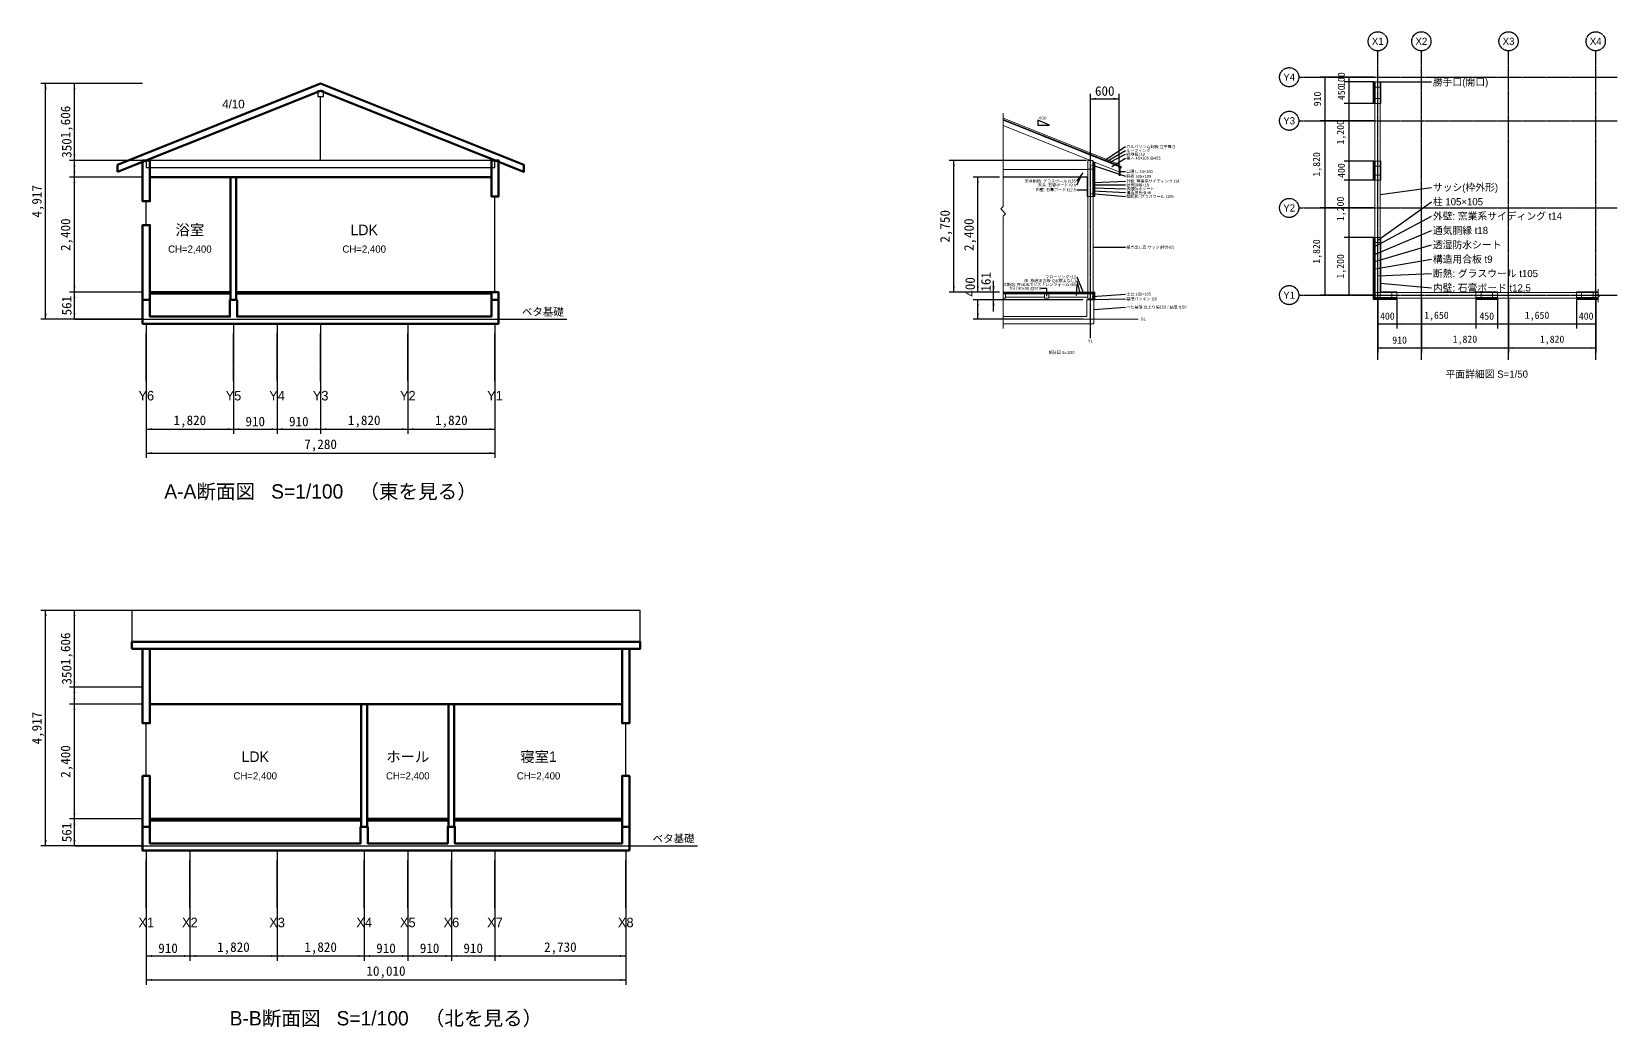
# Model space of a CAD drawing. Header units: millimetres. Extents: x -2900 to 61000, y -25289 to 10180.
# Drawn here: x 27899 to 61000, y -25289 to -4500 of the extents above; entities that cross this region are included whole.
import ezdxf
from ezdxf.enums import TextEntityAlignment as Align

# ---------------------------------------------------------------- set-up
doc = ezdxf.new("R2010")
doc.units = ezdxf.units.MM
doc.linetypes.add('CENTER', pattern=[50.8, 31.75, -6.35, 6.35, -6.35])
for name, color, linetype in [('DIM', 2, 'CONTINUOUS'), ('GRID', 1, 'CENTER'), ('SECT', 7, 'CONTINUOUS'), ('SECT_VIEW', 8, 'CONTINUOUS'), ('TEXT', 7, 'CONTINUOUS')]:
    doc.layers.add(name, color=color, linetype=linetype)
for name, color, linetype, lineweight in [('KANA_CUT', 255, 'CONTINUOUS', 0), ('KANA_INS', 6, 'CONTINUOUS', 0), ('KANA_VIEW', 8, 'CONTINUOUS', 0), ('PD_CUT', 255, 'CONTINUOUS', 0), ('PD_INS', 6, 'CONTINUOUS', 0), ('PD_VIEW', 8, 'CONTINUOUS', 0)]:
    doc.layers.add(name, color=color, linetype=linetype, lineweight=lineweight)
doc.styles.add('kst32b', font='kst32b')
doc.dimstyles.get("Standard").update_dxf_attribs({"dimtxt": 200, "dimasz": 120, "dimexe": 100, "dimexo": 80, "dimgap": 60, "dimtad": 0, "dimtoh": 1, "dimzin": 12, "dimdsep": 46, "dimcen": 0.09, "dimazin": 3, "dimtfac": 1, "dimtdec": 4, "dimtofl": 0, "dimtmove": 0, "dimatfit": 3, "dimfxl": 1, "dimtolj": 1, "dimtzin": 0, "dimarcsym": 0})

# ---------------------------------------------------------------- blocks, each defined once
blk = doc.blocks.new('*D59')
at = {"layer": 'DIM', "color": 0, "linetype": 'ByBlock', "lineweight": -2}
for p, q in [((30290, -10580), (30290, -12900)), ((32110, -10580), (32110, -12900)), ((30290, -12800), (32110, -12800))]:
    blk.add_line(p, q, dxfattribs=at)
for points in [[(30290, -12800), (30410, -12780), (30410, -12820)], [(32110, -12800), (31990, -12820), (31990, -12780)]]:
    blk.add_solid(points, dxfattribs=at)
at = {"layer": 'DIM', "color": 0, "linetype": 'CONTINUOUS', "lineweight": -2, "insert": (31200, -12640), "char_height": 200, "width": 588.89, "attachment_point": 5}
blk.add_mtext('1,820', dxfattribs=at)
blk = doc.blocks.new('*D60')
at = {"layer": 'DIM', "color": 0, "linetype": 'ByBlock', "lineweight": -2}
for p, q in [((32110, -10580), (32110, -12900)), ((33020, -10580), (33020, -12900)), ((32110, -12800), (33020, -12800))]:
    blk.add_line(p, q, dxfattribs=at)
for points in [[(32110, -12800), (32230, -12780), (32230, -12820)], [(33020, -12800), (32900, -12820), (32900, -12780)]]:
    blk.add_solid(points, dxfattribs=at)
at = {"layer": 'DIM', "color": 0, "linetype": 'CONTINUOUS', "lineweight": -2, "insert": (32565, -12640), "char_height": 200, "width": 355.56, "attachment_point": 5}
blk.add_mtext('910', dxfattribs=at)
blk = doc.blocks.new('*D61')
at = {"layer": 'DIM', "color": 0, "linetype": 'ByBlock', "lineweight": -2}
for p, q in [((33020, -10580), (33020, -12900)), ((33930, -10580), (33930, -12900)), ((33020, -12800), (33930, -12800))]:
    blk.add_line(p, q, dxfattribs=at)
for points in [[(33020, -12800), (33140, -12780), (33140, -12820)], [(33930, -12800), (33810, -12820), (33810, -12780)]]:
    blk.add_solid(points, dxfattribs=at)
at = {"layer": 'DIM', "color": 0, "linetype": 'CONTINUOUS', "lineweight": -2, "insert": (33475, -12640), "char_height": 200, "width": 355.56, "attachment_point": 5}
blk.add_mtext('910', dxfattribs=at)
blk = doc.blocks.new('*D62')
at = {"layer": 'DIM', "color": 0, "linetype": 'ByBlock', "lineweight": -2}
for p, q in [((33930, -10580), (33930, -12900)), ((35750, -10580), (35750, -12900)), ((33930, -12800), (35750, -12800))]:
    blk.add_line(p, q, dxfattribs=at)
for points in [[(33930, -12800), (34050, -12780), (34050, -12820)], [(35750, -12800), (35630, -12820), (35630, -12780)]]:
    blk.add_solid(points, dxfattribs=at)
at = {"layer": 'DIM', "color": 0, "linetype": 'CONTINUOUS', "lineweight": -2, "insert": (34840, -12640), "char_height": 200, "width": 588.89, "attachment_point": 5}
blk.add_mtext('1,820', dxfattribs=at)
blk = doc.blocks.new('*D63')
at = {"layer": 'DIM', "color": 0, "linetype": 'ByBlock', "lineweight": -2}
for p, q in [((35750, -10580), (35750, -12900)), ((37570, -10580), (37570, -12900)), ((35750, -12800), (37570, -12800))]:
    blk.add_line(p, q, dxfattribs=at)
for points in [[(35750, -12800), (35870, -12780), (35870, -12820)], [(37570, -12800), (37450, -12820), (37450, -12780)]]:
    blk.add_solid(points, dxfattribs=at)
at = {"layer": 'DIM', "color": 0, "linetype": 'CONTINUOUS', "lineweight": -2, "insert": (36660, -12640), "char_height": 200, "width": 588.89, "attachment_point": 5}
blk.add_mtext('1,820', dxfattribs=at)
blk = doc.blocks.new('*D64')
at = {"layer": 'DIM', "color": 0, "linetype": 'ByBlock', "lineweight": -2}
for p, q in [((30290, -10580), (30290, -13400)), ((37570, -10580), (37570, -13400)), ((30290, -13300), (37570, -13300))]:
    blk.add_line(p, q, dxfattribs=at)
for points in [[(30290, -13300), (30410, -13280), (30410, -13320)], [(37570, -13300), (37450, -13320), (37450, -13280)]]:
    blk.add_solid(points, dxfattribs=at)
at = {"layer": 'DIM', "color": 0, "linetype": 'CONTINUOUS', "lineweight": -2, "insert": (33930, -13140), "char_height": 200, "width": 633.33, "attachment_point": 5}
blk.add_mtext('7,280', dxfattribs=at)
blk = doc.blocks.new('*D65')
at = {"layer": 'DIM', "color": 0, "linetype": 'ByBlock', "lineweight": -2}
for p, q in [((30210, -9939), (28690, -9939)), ((28790, -10500), (28790, -9939)), ((30210, -10500), (28690, -10500))]:
    blk.add_line(p, q, dxfattribs=at)
for points in [[(28790, -9939), (28810, -10059), (28770, -10059)], [(28790, -10500), (28770, -10380), (28810, -10380)]]:
    blk.add_solid(points, dxfattribs=at)
at = {"layer": 'DIM', "color": 0, "linetype": 'CONTINUOUS', "lineweight": -2, "insert": (28630, -10220), "char_height": 200, "width": 355.56, "attachment_point": 5, "rotation": 90}
blk.add_mtext('561', dxfattribs=at)
blk = doc.blocks.new('*D66')
at = {"layer": 'DIM', "color": 0, "linetype": 'ByBlock', "lineweight": -2}
for p, q in [((30210, -7539), (28690, -7539)), ((28790, -9939), (28790, -7539)), ((30210, -9939), (28690, -9939))]:
    blk.add_line(p, q, dxfattribs=at)
for points in [[(28790, -7539), (28810, -7659), (28770, -7659)], [(28790, -9939), (28770, -9819), (28810, -9819)]]:
    blk.add_solid(points, dxfattribs=at)
at = {"layer": 'DIM', "color": 0, "linetype": 'CONTINUOUS', "lineweight": -2, "insert": (28630, -8739), "char_height": 200, "width": 655.56, "attachment_point": 5, "rotation": 90}
blk.add_mtext('2,400', dxfattribs=at)
blk = doc.blocks.new('*D67')
at = {"layer": 'DIM', "color": 0, "linetype": 'ByBlock', "lineweight": -2}
for p, q in [((30210, -7189), (28690, -7189)), ((28790, -7539), (28790, -7189)), ((30210, -7539), (28690, -7539))]:
    blk.add_line(p, q, dxfattribs=at)
for points in [[(28790, -7189), (28810, -7309), (28770, -7309)], [(28790, -7539), (28770, -7419), (28810, -7419)]]:
    blk.add_solid(points, dxfattribs=at)
at = {"layer": 'DIM', "color": 0, "linetype": 'CONTINUOUS', "lineweight": -2, "insert": (28630, -6929), "char_height": 200, "width": 400, "attachment_point": 5, "rotation": 90}
blk.add_mtext('350', dxfattribs=at)
blk = doc.blocks.new('*D68')
at = {"layer": 'DIM', "color": 0, "linetype": 'ByBlock', "lineweight": -2}
for p, q in [((30210, -5583), (28690, -5583)), ((28790, -7189), (28790, -5583)), ((30210, -7189), (28690, -7189))]:
    blk.add_line(p, q, dxfattribs=at)
for points in [[(28790, -5583), (28810, -5703), (28770, -5703)], [(28790, -7189), (28770, -7069), (28810, -7069)]]:
    blk.add_solid(points, dxfattribs=at)
at = {"layer": 'DIM', "color": 0, "linetype": 'CONTINUOUS', "lineweight": -2, "insert": (28630, -6386), "char_height": 200, "width": 588.89, "attachment_point": 5, "rotation": 90}
blk.add_mtext('1,606', dxfattribs=at)
blk = doc.blocks.new('*D69')
at = {"layer": 'DIM', "color": 0, "linetype": 'ByBlock', "lineweight": -2}
for p, q in [((30210, -5583), (28090, -5583)), ((28190, -10500), (28190, -5583)), ((30210, -10500), (28090, -10500))]:
    blk.add_line(p, q, dxfattribs=at)
for points in [[(28190, -5583), (28210, -5703), (28170, -5703)], [(28190, -10500), (28170, -10380), (28210, -10380)]]:
    blk.add_solid(points, dxfattribs=at)
at = {"layer": 'DIM', "color": 0, "linetype": 'CONTINUOUS', "lineweight": -2, "insert": (28030, -8042), "char_height": 200, "width": 611.11, "attachment_point": 5, "rotation": 90}
blk.add_mtext('4,917', dxfattribs=at)
blk = doc.blocks.new('*D70')
at = {"layer": 'DIM', "color": 0, "linetype": 'ByBlock', "lineweight": -2}
for p, q in [((30290, -21580), (30290, -23900)), ((31200, -21580), (31200, -23900)), ((30290, -23800), (31200, -23800))]:
    blk.add_line(p, q, dxfattribs=at)
for points in [[(30290, -23800), (30410, -23780), (30410, -23820)], [(31200, -23800), (31080, -23820), (31080, -23780)]]:
    blk.add_solid(points, dxfattribs=at)
at = {"layer": 'DIM', "color": 0, "linetype": 'CONTINUOUS', "lineweight": -2, "insert": (30745, -23640), "char_height": 200, "width": 355.56, "attachment_point": 5}
blk.add_mtext('910', dxfattribs=at)
blk = doc.blocks.new('*D71')
at = {"layer": 'DIM', "color": 0, "linetype": 'ByBlock', "lineweight": -2}
for p, q in [((31200, -21580), (31200, -23900)), ((33020, -21580), (33020, -23900)), ((31200, -23800), (33020, -23800))]:
    blk.add_line(p, q, dxfattribs=at)
for points in [[(31200, -23800), (31320, -23780), (31320, -23820)], [(33020, -23800), (32900, -23820), (32900, -23780)]]:
    blk.add_solid(points, dxfattribs=at)
at = {"layer": 'DIM', "color": 0, "linetype": 'CONTINUOUS', "lineweight": -2, "insert": (32110, -23640), "char_height": 200, "width": 588.89, "attachment_point": 5}
blk.add_mtext('1,820', dxfattribs=at)
blk = doc.blocks.new('*D72')
at = {"layer": 'DIM', "color": 0, "linetype": 'ByBlock', "lineweight": -2}
for p, q in [((33020, -21580), (33020, -23900)), ((34840, -21580), (34840, -23900)), ((33020, -23800), (34840, -23800))]:
    blk.add_line(p, q, dxfattribs=at)
for points in [[(33020, -23800), (33140, -23780), (33140, -23820)], [(34840, -23800), (34720, -23820), (34720, -23780)]]:
    blk.add_solid(points, dxfattribs=at)
at = {"layer": 'DIM', "color": 0, "linetype": 'CONTINUOUS', "lineweight": -2, "insert": (33930, -23640), "char_height": 200, "width": 588.89, "attachment_point": 5}
blk.add_mtext('1,820', dxfattribs=at)
blk = doc.blocks.new('*D73')
at = {"layer": 'DIM', "color": 0, "linetype": 'ByBlock', "lineweight": -2}
for p, q in [((34840, -21580), (34840, -23900)), ((35750, -21580), (35750, -23900)), ((34840, -23800), (35750, -23800))]:
    blk.add_line(p, q, dxfattribs=at)
for points in [[(34840, -23800), (34960, -23780), (34960, -23820)], [(35750, -23800), (35630, -23820), (35630, -23780)]]:
    blk.add_solid(points, dxfattribs=at)
at = {"layer": 'DIM', "color": 0, "linetype": 'CONTINUOUS', "lineweight": -2, "insert": (35295, -23640), "char_height": 200, "width": 355.56, "attachment_point": 5}
blk.add_mtext('910', dxfattribs=at)
blk = doc.blocks.new('*D74')
at = {"layer": 'DIM', "color": 0, "linetype": 'ByBlock', "lineweight": -2}
for p, q in [((35750, -21580), (35750, -23900)), ((36660, -21580), (36660, -23900)), ((35750, -23800), (36660, -23800))]:
    blk.add_line(p, q, dxfattribs=at)
for points in [[(35750, -23800), (35870, -23780), (35870, -23820)], [(36660, -23800), (36540, -23820), (36540, -23780)]]:
    blk.add_solid(points, dxfattribs=at)
at = {"layer": 'DIM', "color": 0, "linetype": 'CONTINUOUS', "lineweight": -2, "insert": (36205, -23640), "char_height": 200, "width": 355.56, "attachment_point": 5}
blk.add_mtext('910', dxfattribs=at)
blk = doc.blocks.new('*D75')
at = {"layer": 'DIM', "color": 0, "linetype": 'ByBlock', "lineweight": -2}
for p, q in [((36660, -21580), (36660, -23900)), ((37570, -21580), (37570, -23900)), ((36660, -23800), (37570, -23800))]:
    blk.add_line(p, q, dxfattribs=at)
for points in [[(36660, -23800), (36780, -23780), (36780, -23820)], [(37570, -23800), (37450, -23820), (37450, -23780)]]:
    blk.add_solid(points, dxfattribs=at)
at = {"layer": 'DIM', "color": 0, "linetype": 'CONTINUOUS', "lineweight": -2, "insert": (37115, -23640), "char_height": 200, "width": 355.56, "attachment_point": 5}
blk.add_mtext('910', dxfattribs=at)
blk = doc.blocks.new('*D76')
at = {"layer": 'DIM', "color": 0, "linetype": 'ByBlock', "lineweight": -2}
for p, q in [((37570, -21580), (37570, -23900)), ((40300, -21580), (40300, -23900)), ((37570, -23800), (40300, -23800))]:
    blk.add_line(p, q, dxfattribs=at)
for points in [[(37570, -23800), (37690, -23780), (37690, -23820)], [(40300, -23800), (40180, -23820), (40180, -23780)]]:
    blk.add_solid(points, dxfattribs=at)
at = {"layer": 'DIM', "color": 0, "linetype": 'CONTINUOUS', "lineweight": -2, "insert": (38935, -23640), "char_height": 200, "width": 633.33, "attachment_point": 5}
blk.add_mtext('2,730', dxfattribs=at)
blk = doc.blocks.new('*D77')
at = {"layer": 'DIM', "color": 0, "linetype": 'ByBlock', "lineweight": -2}
for p, q in [((30290, -21580), (30290, -24400)), ((40300, -21580), (40300, -24400)), ((30290, -24300), (40300, -24300))]:
    blk.add_line(p, q, dxfattribs=at)
for points in [[(30290, -24300), (30410, -24280), (30410, -24320)], [(40300, -24300), (40180, -24320), (40180, -24280)]]:
    blk.add_solid(points, dxfattribs=at)
at = {"layer": 'DIM', "color": 0, "linetype": 'CONTINUOUS', "lineweight": -2, "insert": (35295, -24140), "char_height": 200, "width": 700, "attachment_point": 5}
blk.add_mtext('10,010', dxfattribs=at)
blk = doc.blocks.new('*D78')
at = {"layer": 'DIM', "color": 0, "linetype": 'ByBlock', "lineweight": -2}
for p, q in [((30210, -20939), (28690, -20939)), ((28790, -21500), (28790, -20939)), ((30210, -21500), (28690, -21500))]:
    blk.add_line(p, q, dxfattribs=at)
for points in [[(28790, -20939), (28810, -21059), (28770, -21059)], [(28790, -21500), (28770, -21380), (28810, -21380)]]:
    blk.add_solid(points, dxfattribs=at)
at = {"layer": 'DIM', "color": 0, "linetype": 'CONTINUOUS', "lineweight": -2, "insert": (28630, -21220), "char_height": 200, "width": 355.56, "attachment_point": 5, "rotation": 90}
blk.add_mtext('561', dxfattribs=at)
blk = doc.blocks.new('*D79')
at = {"layer": 'DIM', "color": 0, "linetype": 'ByBlock', "lineweight": -2}
for p, q in [((30210, -18539), (28690, -18539)), ((28790, -20939), (28790, -18539)), ((30210, -20939), (28690, -20939))]:
    blk.add_line(p, q, dxfattribs=at)
for points in [[(28790, -18539), (28810, -18659), (28770, -18659)], [(28790, -20939), (28770, -20819), (28810, -20819)]]:
    blk.add_solid(points, dxfattribs=at)
at = {"layer": 'DIM', "color": 0, "linetype": 'CONTINUOUS', "lineweight": -2, "insert": (28630, -19739), "char_height": 200, "width": 655.56, "attachment_point": 5, "rotation": 90}
blk.add_mtext('2,400', dxfattribs=at)
blk = doc.blocks.new('*D80')
at = {"layer": 'DIM', "color": 0, "linetype": 'ByBlock', "lineweight": -2}
for p, q in [((30210, -18189), (28690, -18189)), ((28790, -18539), (28790, -18189)), ((30210, -18539), (28690, -18539))]:
    blk.add_line(p, q, dxfattribs=at)
for points in [[(28790, -18189), (28810, -18309), (28770, -18309)], [(28790, -18539), (28770, -18419), (28810, -18419)]]:
    blk.add_solid(points, dxfattribs=at)
at = {"layer": 'DIM', "color": 0, "linetype": 'CONTINUOUS', "lineweight": -2, "insert": (28630, -17929), "char_height": 200, "width": 400, "attachment_point": 5, "rotation": 90}
blk.add_mtext('350', dxfattribs=at)
blk = doc.blocks.new('*D81')
at = {"layer": 'DIM', "color": 0, "linetype": 'ByBlock', "lineweight": -2}
for p, q in [((30210, -16583), (28690, -16583)), ((28790, -18189), (28790, -16583)), ((30210, -18189), (28690, -18189))]:
    blk.add_line(p, q, dxfattribs=at)
for points in [[(28790, -16583), (28810, -16703), (28770, -16703)], [(28790, -18189), (28770, -18069), (28810, -18069)]]:
    blk.add_solid(points, dxfattribs=at)
at = {"layer": 'DIM', "color": 0, "linetype": 'CONTINUOUS', "lineweight": -2, "insert": (28630, -17386), "char_height": 200, "width": 588.89, "attachment_point": 5, "rotation": 90}
blk.add_mtext('1,606', dxfattribs=at)
blk = doc.blocks.new('*D82')
at = {"layer": 'DIM', "color": 0, "linetype": 'ByBlock', "lineweight": -2}
for p, q in [((30210, -16583), (28090, -16583)), ((28190, -21500), (28190, -16583)), ((30210, -21500), (28090, -21500))]:
    blk.add_line(p, q, dxfattribs=at)
for points in [[(28190, -16583), (28210, -16703), (28170, -16703)], [(28190, -21500), (28170, -21380), (28210, -21380)]]:
    blk.add_solid(points, dxfattribs=at)
at = {"layer": 'DIM', "color": 0, "linetype": 'CONTINUOUS', "lineweight": -2, "insert": (28030, -19042), "char_height": 200, "width": 611.11, "attachment_point": 5, "rotation": 90}
blk.add_mtext('4,917', dxfattribs=at)
blk = doc.blocks.new('*D83')
at = {"layer": 'DIM', "color": 0, "linetype": 'ByBlock', "lineweight": -2}
for p, q in [((49845, -10100), (47550, -10100)), ((47650, -10500), (47650, -10100)), ((49845, -10500), (47550, -10500))]:
    blk.add_line(p, q, dxfattribs=at)
for points in [[(47650, -10100), (47670, -10220), (47630, -10220)], [(47650, -10500), (47630, -10380), (47670, -10380)]]:
    blk.add_solid(points, dxfattribs=at)
at = {"layer": 'DIM', "color": 0, "linetype": 'CONTINUOUS', "lineweight": -2, "insert": (47490, -9829), "char_height": 200, "width": 422.22, "attachment_point": 5, "rotation": 90}
blk.add_mtext('400', dxfattribs=at)
blk = doc.blocks.new('*D84')
at = {"layer": 'DIM', "color": 0, "linetype": 'ByBlock', "lineweight": -2}
for p, q in [((50000, -7109), (50000, -5800)), ((50000, -5900), (50600, -5900)), ((50600, -7349), (50600, -5800))]:
    blk.add_line(p, q, dxfattribs=at)
for points in [[(50000, -5900), (50120, -5880), (50120, -5920)], [(50600, -5900), (50480, -5920), (50480, -5880)]]:
    blk.add_solid(points, dxfattribs=at)
at = {"layer": 'DIM', "color": 0, "linetype": 'CONTINUOUS', "lineweight": -2, "insert": (50300, -5740), "char_height": 200, "width": 400, "attachment_point": 5}
blk.add_mtext('600', dxfattribs=at)
blk = doc.blocks.new('*D85')
at = {"layer": 'DIM', "color": 0, "linetype": 'ByBlock', "lineweight": -2}
for p, q in [((48100, -7539), (47550, -7539)), ((47650, -9939), (47650, -7539)), ((48100, -9939), (47550, -9939))]:
    blk.add_line(p, q, dxfattribs=at)
for points in [[(47650, -7539), (47670, -7659), (47630, -7659)], [(47650, -9939), (47630, -9819), (47670, -9819)]]:
    blk.add_solid(points, dxfattribs=at)
at = {"layer": 'DIM', "color": 0, "linetype": 'CONTINUOUS', "lineweight": -2, "insert": (47490, -8739), "char_height": 200, "width": 655.56, "attachment_point": 5, "rotation": 90}
blk.add_mtext('2,400', dxfattribs=at)
blk = doc.blocks.new('*D86')
at = {"layer": 'DIM', "color": 0, "linetype": 'ByBlock', "lineweight": -2}
for p, q in [((49920, -7189), (47050, -7189)), ((47150, -9939), (47150, -7189)), ((48100, -9939), (47050, -9939))]:
    blk.add_line(p, q, dxfattribs=at)
for points in [[(47150, -7189), (47170, -7309), (47130, -7309)], [(47150, -9939), (47130, -9819), (47170, -9819)]]:
    blk.add_solid(points, dxfattribs=at)
at = {"layer": 'DIM', "color": 0, "linetype": 'CONTINUOUS', "lineweight": -2, "insert": (46990, -8564), "char_height": 200, "width": 633.33, "attachment_point": 5, "rotation": 90}
blk.add_mtext('2,750', dxfattribs=at)
blk = doc.blocks.new('*D87')
at = {"layer": 'DIM', "color": 0, "linetype": 'ByBlock', "lineweight": -2}
for p, q in [((47980, -10340), (47980, -9699)), ((48100, -9939), (47880, -9939)), ((49845, -10100), (47880, -10100))]:
    blk.add_line(p, q, dxfattribs=at)
for points in [[(47980, -9939), (47960, -9819), (48000, -9819)], [(47980, -10100), (48000, -10220), (47960, -10220)]]:
    blk.add_solid(points, dxfattribs=at)
at = {"layer": 'DIM', "color": 0, "linetype": 'CONTINUOUS', "lineweight": -2, "insert": (47820, -9723), "char_height": 200, "width": 311.11, "attachment_point": 5, "rotation": 90}
blk.add_mtext('161', dxfattribs=at)
blk = doc.blocks.new('*D88')
at = {"layer": 'DIM', "color": 0, "linetype": 'ByBlock', "lineweight": -2}
for p, q in [((56000, -10080), (56000, -10700)), ((56400, -10080), (56400, -10700)), ((56000, -10600), (56400, -10600))]:
    blk.add_line(p, q, dxfattribs=at)
for points in [[(56000, -10600), (56090, -10585), (56090, -10615)], [(56400, -10600), (56310, -10615), (56310, -10585)]]:
    blk.add_solid(points, dxfattribs=at)
at = {"layer": 'DIM', "color": 0, "linetype": 'CONTINUOUS', "lineweight": -2, "insert": (56200, -10440), "char_height": 150, "width": 350, "attachment_point": 5}
blk.add_mtext('400', dxfattribs=at)
blk = doc.blocks.new('*D89')
at = {"layer": 'DIM', "color": 0, "linetype": 'ByBlock', "lineweight": -2}
for p, q in [((56400, -10080), (56400, -10700)), ((58050, -10080), (58050, -10700)), ((56400, -10600), (58050, -10600))]:
    blk.add_line(p, q, dxfattribs=at)
for points in [[(56400, -10600), (56490, -10585), (56490, -10615)], [(58050, -10600), (57960, -10615), (57960, -10585)]]:
    blk.add_solid(points, dxfattribs=at)
at = {"layer": 'DIM', "color": 0, "linetype": 'CONTINUOUS', "lineweight": -2, "insert": (57225, -10440), "char_height": 150, "width": 350, "attachment_point": 5}
blk.add_mtext('1,650', dxfattribs=at)
blk = doc.blocks.new('*D90')
at = {"layer": 'DIM', "color": 0, "linetype": 'ByBlock', "lineweight": -2}
for p, q in [((58050, -10080), (58050, -10700)), ((58500, -10080), (58500, -10700)), ((58050, -10600), (58500, -10600))]:
    blk.add_line(p, q, dxfattribs=at)
for points in [[(58050, -10600), (58140, -10585), (58140, -10615)], [(58500, -10600), (58410, -10615), (58410, -10585)]]:
    blk.add_solid(points, dxfattribs=at)
at = {"layer": 'DIM', "color": 0, "linetype": 'CONTINUOUS', "lineweight": -2, "insert": (58275, -10440), "char_height": 150, "width": 350, "attachment_point": 5}
blk.add_mtext('450', dxfattribs=at)
blk = doc.blocks.new('*D91')
at = {"layer": 'DIM', "color": 0, "linetype": 'ByBlock', "lineweight": -2}
for p, q in [((58500, -10080), (58500, -10700)), ((60150, -10080), (60150, -10700)), ((58500, -10600), (60150, -10600))]:
    blk.add_line(p, q, dxfattribs=at)
for points in [[(58500, -10600), (58590, -10585), (58590, -10615)], [(60150, -10600), (60060, -10615), (60060, -10585)]]:
    blk.add_solid(points, dxfattribs=at)
at = {"layer": 'DIM', "color": 0, "linetype": 'CONTINUOUS', "lineweight": -2, "insert": (59325, -10440), "char_height": 150, "width": 350, "attachment_point": 5}
blk.add_mtext('1,650', dxfattribs=at)
blk = doc.blocks.new('*D92')
at = {"layer": 'DIM', "color": 0, "linetype": 'ByBlock', "lineweight": -2}
for p, q in [((60150, -10080), (60150, -10700)), ((60550, -10080), (60550, -10700)), ((60150, -10600), (60550, -10600))]:
    blk.add_line(p, q, dxfattribs=at)
for points in [[(60150, -10600), (60240, -10585), (60240, -10615)], [(60550, -10600), (60460, -10615), (60460, -10585)]]:
    blk.add_solid(points, dxfattribs=at)
at = {"layer": 'DIM', "color": 0, "linetype": 'CONTINUOUS', "lineweight": -2, "insert": (60350, -10440), "char_height": 150, "width": 350, "attachment_point": 5}
blk.add_mtext('400', dxfattribs=at)
blk = doc.blocks.new('*D93')
at = {"layer": 'DIM', "color": 0, "linetype": 'ByBlock', "lineweight": -2}
for p, q in [((56000, -10080), (56000, -11200)), ((56910, -10080), (56910, -11200)), ((56000, -11100), (56910, -11100))]:
    blk.add_line(p, q, dxfattribs=at)
for points in [[(56000, -11100), (56090, -11085), (56090, -11115)], [(56910, -11100), (56820, -11115), (56820, -11085)]]:
    blk.add_solid(points, dxfattribs=at)
at = {"layer": 'DIM', "color": 0, "linetype": 'CONTINUOUS', "lineweight": -2, "insert": (56455, -10940), "char_height": 150, "width": 350, "attachment_point": 5}
blk.add_mtext('910', dxfattribs=at)
blk = doc.blocks.new('*D94')
at = {"layer": 'DIM', "color": 0, "linetype": 'ByBlock', "lineweight": -2}
for p, q in [((56910, -10080), (56910, -11200)), ((58730, -10080), (58730, -11200)), ((56910, -11100), (58730, -11100))]:
    blk.add_line(p, q, dxfattribs=at)
for points in [[(56910, -11100), (57000, -11085), (57000, -11115)], [(58730, -11100), (58640, -11115), (58640, -11085)]]:
    blk.add_solid(points, dxfattribs=at)
at = {"layer": 'DIM', "color": 0, "linetype": 'CONTINUOUS', "lineweight": -2, "insert": (57820, -10940), "char_height": 150, "width": 350, "attachment_point": 5}
blk.add_mtext('1,820', dxfattribs=at)
blk = doc.blocks.new('*D95')
at = {"layer": 'DIM', "color": 0, "linetype": 'ByBlock', "lineweight": -2}
for p, q in [((58730, -10080), (58730, -11200)), ((60550, -10080), (60550, -11200)), ((58730, -11100), (60550, -11100))]:
    blk.add_line(p, q, dxfattribs=at)
for points in [[(58730, -11100), (58820, -11085), (58820, -11115)], [(60550, -11100), (60460, -11115), (60460, -11085)]]:
    blk.add_solid(points, dxfattribs=at)
at = {"layer": 'DIM', "color": 0, "linetype": 'CONTINUOUS', "lineweight": -2, "insert": (59640, -10940), "char_height": 150, "width": 350, "attachment_point": 5}
blk.add_mtext('1,820', dxfattribs=at)
blk = doc.blocks.new('*D96')
at = {"layer": 'DIM', "color": 0, "linetype": 'ByBlock', "lineweight": -2}
for p, q in [((55920, -8800), (55300, -8800)), ((55400, -10000), (55400, -8800)), ((55920, -10000), (55300, -10000))]:
    blk.add_line(p, q, dxfattribs=at)
for points in [[(55400, -8800), (55415, -8890), (55385, -8890)], [(55400, -10000), (55385, -9910), (55415, -9910)]]:
    blk.add_solid(points, dxfattribs=at)
at = {"layer": 'DIM', "color": 0, "linetype": 'CONTINUOUS', "lineweight": -2, "insert": (55240, -9400), "char_height": 150, "width": 350, "attachment_point": 5, "rotation": 90}
blk.add_mtext('1,200', dxfattribs=at)
blk = doc.blocks.new('*D97')
at = {"layer": 'DIM', "color": 0, "linetype": 'ByBlock', "lineweight": -2}
for p, q in [((55920, -7600), (55300, -7600)), ((55400, -8800), (55400, -7600)), ((55920, -8800), (55300, -8800))]:
    blk.add_line(p, q, dxfattribs=at)
for points in [[(55400, -7600), (55415, -7690), (55385, -7690)], [(55400, -8800), (55385, -8710), (55415, -8710)]]:
    blk.add_solid(points, dxfattribs=at)
at = {"layer": 'DIM', "color": 0, "linetype": 'CONTINUOUS', "lineweight": -2, "insert": (55240, -8200), "char_height": 150, "width": 350, "attachment_point": 5, "rotation": 90}
blk.add_mtext('1,200', dxfattribs=at)
blk = doc.blocks.new('*D98')
at = {"layer": 'DIM', "color": 0, "linetype": 'ByBlock', "lineweight": -2}
for p, q in [((55920, -7200), (55300, -7200)), ((55400, -7600), (55400, -7200)), ((55920, -7600), (55300, -7600))]:
    blk.add_line(p, q, dxfattribs=at)
for points in [[(55400, -7200), (55415, -7290), (55385, -7290)], [(55400, -7600), (55385, -7510), (55415, -7510)]]:
    blk.add_solid(points, dxfattribs=at)
at = {"layer": 'DIM', "color": 0, "linetype": 'CONTINUOUS', "lineweight": -2, "insert": (55240, -7400), "char_height": 150, "width": 350, "attachment_point": 5, "rotation": 90}
blk.add_mtext('400', dxfattribs=at)
blk = doc.blocks.new('*D99')
at = {"layer": 'DIM', "color": 0, "linetype": 'ByBlock', "lineweight": -2}
for p, q in [((55920, -6000), (55300, -6000)), ((55400, -7200), (55400, -6000)), ((55920, -7200), (55300, -7200))]:
    blk.add_line(p, q, dxfattribs=at)
for points in [[(55400, -6000), (55415, -6090), (55385, -6090)], [(55400, -7200), (55385, -7110), (55415, -7110)]]:
    blk.add_solid(points, dxfattribs=at)
at = {"layer": 'DIM', "color": 0, "linetype": 'CONTINUOUS', "lineweight": -2, "insert": (55240, -6600), "char_height": 150, "width": 350, "attachment_point": 5, "rotation": 90}
blk.add_mtext('1,200', dxfattribs=at)
blk = doc.blocks.new('*D100')
at = {"layer": 'DIM', "color": 0, "linetype": 'ByBlock', "lineweight": -2}
for p, q in [((55920, -5550), (55300, -5550)), ((55400, -6000), (55400, -5550)), ((55920, -6000), (55300, -6000))]:
    blk.add_line(p, q, dxfattribs=at)
for points in [[(55400, -5550), (55415, -5640), (55385, -5640)], [(55400, -6000), (55385, -5910), (55415, -5910)]]:
    blk.add_solid(points, dxfattribs=at)
at = {"layer": 'DIM', "color": 0, "linetype": 'CONTINUOUS', "lineweight": -2, "insert": (55240, -5775), "char_height": 150, "width": 350, "attachment_point": 5, "rotation": 90}
blk.add_mtext('450', dxfattribs=at)
blk = doc.blocks.new('*D101')
at = {"layer": 'DIM', "color": 0, "linetype": 'ByBlock', "lineweight": -2}
for p, q in [((55920, -5450), (55300, -5450)), ((55920, -5550), (55300, -5550)), ((55400, -5550), (55400, -5450))]:
    blk.add_line(p, q, dxfattribs=at)
for points in [[(55400, -5450), (55415, -5540), (55385, -5540)], [(55400, -5550), (55385, -5460), (55415, -5460)]]:
    blk.add_solid(points, dxfattribs=at)
at = {"layer": 'DIM', "color": 0, "linetype": 'CONTINUOUS', "lineweight": -2, "insert": (55240, -5500), "char_height": 150, "width": 350, "attachment_point": 5, "rotation": 90}
blk.add_mtext('100', dxfattribs=at)
blk = doc.blocks.new('*D102')
at = {"layer": 'DIM', "color": 0, "linetype": 'ByBlock', "lineweight": -2}
for p, q in [((55920, -8180), (54800, -8180)), ((54900, -10000), (54900, -8180)), ((55920, -10000), (54800, -10000))]:
    blk.add_line(p, q, dxfattribs=at)
for points in [[(54900, -8180), (54915, -8270), (54885, -8270)], [(54900, -10000), (54885, -9910), (54915, -9910)]]:
    blk.add_solid(points, dxfattribs=at)
at = {"layer": 'DIM', "color": 0, "linetype": 'CONTINUOUS', "lineweight": -2, "insert": (54740, -9090), "char_height": 150, "width": 350, "attachment_point": 5, "rotation": 90}
blk.add_mtext('1,820', dxfattribs=at)
blk = doc.blocks.new('*D103')
at = {"layer": 'DIM', "color": 0, "linetype": 'ByBlock', "lineweight": -2}
for p, q in [((55920, -6360), (54800, -6360)), ((54900, -8180), (54900, -6360)), ((55920, -8180), (54800, -8180))]:
    blk.add_line(p, q, dxfattribs=at)
for points in [[(54900, -6360), (54915, -6450), (54885, -6450)], [(54900, -8180), (54885, -8090), (54915, -8090)]]:
    blk.add_solid(points, dxfattribs=at)
at = {"layer": 'DIM', "color": 0, "linetype": 'CONTINUOUS', "lineweight": -2, "insert": (54740, -7270), "char_height": 150, "width": 350, "attachment_point": 5, "rotation": 90}
blk.add_mtext('1,820', dxfattribs=at)
blk = doc.blocks.new('*D104')
at = {"layer": 'DIM', "color": 0, "linetype": 'ByBlock', "lineweight": -2}
for p, q in [((55920, -5450), (54800, -5450)), ((54900, -6360), (54900, -5450)), ((55920, -6360), (54800, -6360))]:
    blk.add_line(p, q, dxfattribs=at)
for points in [[(54900, -5450), (54915, -5540), (54885, -5540)], [(54900, -6360), (54885, -6270), (54915, -6270)]]:
    blk.add_solid(points, dxfattribs=at)
at = {"layer": 'DIM', "color": 0, "linetype": 'CONTINUOUS', "lineweight": -2, "insert": (54740, -5905), "char_height": 150, "width": 350, "attachment_point": 5, "rotation": 90}
blk.add_mtext('910', dxfattribs=at)

msp = doc.modelspace()

# ---------------------------------------------------------------- linework, layer by layer
at = {"layer": 'DIM'}
msp.add_lwpolyline([(48900, -6350), (48900, -6450), (49150, -6450)], close=True, dxfattribs=at)
at = {"layer": 'GRID'}
for p, q in [((56000, -11350), (56000, -4900)), ((56910, -11350), (56910, -4900)), ((58730, -11350), (58730, -4900)), ((60550, -11350), (60550, -4900)), ((54350, -5450), (61000, -5450)), ((50000, -10900), (50000, -6100)), ((54350, -6360), (61000, -6360)), ((54350, -8180), (61000, -8180)), ((54350, -10000), (61000, -10000)), ((30290, -11800), (30290, -10800)), ((32110, -11800), (32110, -10800)), ((33020, -11800), (33020, -10800)), ((33930, -11800), (33930, -10800)), ((35750, -11800), (35750, -10800)), ((37570, -11800), (37570, -10800)), ((30290, -22800), (30290, -21800)), ((31200, -22800), (31200, -21800)), ((33020, -22800), (33020, -21800)), ((34840, -22800), (34840, -21800)), ((35750, -22800), (35750, -21800)), ((36660, -22800), (36660, -21800)), ((37570, -22800), (37570, -21800)), ((40300, -22800), (40300, -21800))]:
    msp.add_line(p, q, dxfattribs=at)
for centre in [(56000, -4700), (56910, -4700), (58730, -4700), (60550, -4700), (54150, -5450), (54150, -6360), (54150, -8180), (54150, -10000)]:
    msp.add_circle(centre, 200, dxfattribs=at)
at = {"layer": 'KANA_CUT'}
for points in [[(48180, -6347.913), (50624, -7325.513), (50624, -7312.589), (48180, -6334.989)], [(48180, -6461), (50000, -7189), (50052.5, -7189), (50052.5, -7210), (50600, -7429), (50600, -7315.913), (48180, -6347.913)], [(49947.5, -7369), (50052.5, -7369), (50052.5, -7189), (49947.5, -7189)], [(50052.5, -7939), (50061.5, -7939), (50061.5, -7213.6), (50052.5, -7210)], [(50061.5, -7939), (50079.5, -7939), (50079.5, -7220.8), (50061.5, -7213.6)], [(50600, -7505.513), (50624, -7505.513), (50624, -7325.513), (50600, -7325.513)], [(49947.5, -9939), (50061.5, -9939), (50061.5, -7939), (49947.5, -7939)], [(48180, -9975), (50052.5, -9975), (50052.5, -9951), (48180, -9951)], [(48180, -10065), (48225, -10065), (48225, -9975), (48180, -9975)], [(50075, -10600), (50075, -10100), (49925, -10100), (49925, -10450), (48180, -10450), (48180, -10600)], [(49045, -10065), (49135, -10065), (49135, -9975), (49045, -9975)], [(49947.5, -10080), (50052.5, -10080), (50052.5, -9975), (49947.5, -9975)], [(49947.5, -10100), (50052.5, -10100), (50052.5, -10080), (49947.5, -10080)], [(50052.5, -10080), (50061.5, -10080), (50061.5, -9939), (50052.5, -9939)], [(50061.5, -10080), (50079.5, -10080), (50079.5, -9939), (50061.5, -9939)]]:
    msp.add_lwpolyline(points, close=True, dxfattribs=at)
at = {"layer": 'KANA_INS'}
for points in [[(48180, -7529.5), (49947.5, -7529.5), (49947.5, -7374.5), (48180, -7374.5)], [(49947.5, -7939), (50052.5, -7939), (50052.5, -7369), (49947.5, -7369)], [(48225, -10040), (49045, -10040), (49045, -9975), (48225, -9975)], [(49135, -10040), (49947.5, -10040), (49947.5, -9975), (49135, -9975)]]:
    msp.add_lwpolyline(points, close=True, dxfattribs=at)
at = {"layer": 'KANA_VIEW'}
for p, q in [((48180, -6306.989), (50620, -7282.989)), ((48180, -6333.912), (50624, -7311.512)), ((50062.5, -7939), (50062.5, -7214)), ((50062.5, -10080), (50062.5, -9939)), ((47900, -10500), (51000, -10500))]:
    msp.add_line(p, q, dxfattribs=at)
for points in [[(48180, -10700), (48180, -8350), (48230, -8300), (48130, -8200), (48180, -8150), (48180, -6200)], [(48180, -6331.989), (50640, -7315.989), (50640, -7350)]]:
    msp.add_lwpolyline(points, dxfattribs=at)
for points in [[(50079.5, -7939), (50093.5, -7939), (50093.5, -7226.4), (50079.5, -7220.8)], [(48180, -7539), (49947.5, -7539), (49947.5, -7529.5), (48180, -7529.5)], [(49935, -7939), (49947.5, -7939), (49947.5, -7539), (49935, -7539)], [(48180, -9951), (50052.5, -9951), (50052.5, -9939), (48180, -9939)], [(50079.5, -10100), (50093.5, -10100), (50093.5, -9939), (50079.5, -9939)]]:
    msp.add_lwpolyline(points, close=True, dxfattribs=at)
at = {"layer": 'PD_CUT'}
for points in [[(55920.5, -6000), (55938.5, -6000), (55938.5, -5550), (55920.5, -5550)], [(55938.5, -6000), (55947.5, -6000), (55947.5, -5550), (55938.5, -5550)], [(55947.5, -5655), (56052.5, -5655), (56052.5, -5550), (55947.5, -5550)], [(55947.5, -6000), (56052.5, -6000), (56052.5, -5895), (55947.5, -5895)], [(55938.5, -7200), (56052.5, -7200), (56052.5, -6000), (55938.5, -6000)], [(55920.5, -7600), (55938.5, -7600), (55938.5, -7200), (55920.5, -7200)], [(55938.5, -7600), (55947.5, -7600), (55947.5, -7200), (55938.5, -7200)], [(55947.5, -7305), (56052.5, -7305), (56052.5, -7200), (55947.5, -7200)], [(55938.5, -8800), (56052.5, -8800), (56052.5, -7600), (55938.5, -7600)], [(55947.5, -7600), (56052.5, -7600), (56052.5, -7495), (55947.5, -7495)], [(55920.5, -10079.5), (56400, -10079.5), (56400, -10061.5), (55938.5, -10061.5), (55938.5, -8800), (55920.5, -8800)], [(55938.5, -10061.5), (56400, -10061.5), (56400, -10052.5), (55947.5, -10052.5), (55947.5, -8800), (55938.5, -8800)], [(55947.5, -8905), (56052.5, -8905), (56052.5, -8800), (55947.5, -8800)], [(55947.5, -10052.5), (56052.5, -10052.5), (56052.5, -9947.5), (55947.5, -9947.5)], [(56295, -10052.5), (56400, -10052.5), (56400, -9947.5), (56295, -9947.5)], [(56400, -10061.5), (58050, -10061.5), (58050, -9947.5), (56400, -9947.5)], [(58050, -10052.5), (58155, -10052.5), (58155, -9947.5), (58050, -9947.5)], [(58050, -10061.5), (58500, -10061.5), (58500, -10052.5), (58050, -10052.5)], [(58050, -10079.5), (58500, -10079.5), (58500, -10061.5), (58050, -10061.5)], [(58395, -10052.5), (58500, -10052.5), (58500, -9947.5), (58395, -9947.5)], [(58500, -10061.5), (60150, -10061.5), (60150, -9947.5), (58500, -9947.5)], [(60150, -10052.5), (60255, -10052.5), (60255, -9947.5), (60150, -9947.5)], [(60150, -10061.5), (60602.5, -10061.5), (60602.5, -10052.5), (60150, -10052.5)], [(60150, -10079.5), (60602.5, -10079.5), (60602.5, -10061.5), (60150, -10061.5)], [(60497.5, -10052.5), (60602.5, -10052.5), (60602.5, -9947.5), (60497.5, -9947.5)]]:
    msp.add_lwpolyline(points, close=True, dxfattribs=at)
at = {"layer": 'PD_INS'}
for points in [[(55947.5, -5895), (56052.5, -5895), (56052.5, -5655), (55947.5, -5655)], [(55947.5, -7495), (56052.5, -7495), (56052.5, -7305), (55947.5, -7305)], [(55947.5, -9947.5), (56052.5, -9947.5), (56052.5, -8905), (55947.5, -8905)], [(56052.5, -10052.5), (56295, -10052.5), (56295, -9947.5), (56052.5, -9947.5)], [(58155, -10052.5), (58395, -10052.5), (58395, -9947.5), (58155, -9947.5)], [(60255, -10052.5), (60497.5, -10052.5), (60497.5, -9947.5), (60255, -9947.5)]]:
    msp.add_lwpolyline(points, close=True, dxfattribs=at)
at = {"layer": 'PD_VIEW'}
for p, q in [((55937.5, -6000), (55937.5, -5550)), ((55937.5, -7600), (55937.5, -7200)), ((55937.5, -10062.5), (55937.5, -8800)), ((55937.5, -10062.5), (56400, -10062.5)), ((58050, -10062.5), (58500, -10062.5)), ((60150, -10062.5), (60602.5, -10062.5))]:
    msp.add_line(p, q, dxfattribs=at)
for points in [[(55906.5, -6000), (55920.5, -6000), (55920.5, -5550), (55906.5, -5550)], [(56052.5, -6000), (56065, -6000), (56065, -5550), (56052.5, -5550)], [(55906.5, -7600), (55920.5, -7600), (55920.5, -7200), (55906.5, -7200)], [(56052.5, -7600), (56065, -7600), (56065, -7200), (56052.5, -7200)], [(55906.5, -10093.5), (56400, -10093.5), (56400, -10079.5), (55920.5, -10079.5), (55920.5, -8800), (55906.5, -8800)], [(56052.5, -9947.5), (56400, -9947.5), (56400, -9935), (56065, -9935), (56065, -8800), (56052.5, -8800)], [(58050, -9947.5), (58500, -9947.5), (58500, -9935), (58050, -9935)], [(58050, -10093.5), (58500, -10093.5), (58500, -10079.5), (58050, -10079.5)], [(60150, -9947.5), (60602.5, -9947.5), (60602.5, -9935), (60150, -9935)], [(60150, -10093.5), (60602.5, -10093.5), (60602.5, -10079.5), (60150, -10079.5)]]:
    msp.add_lwpolyline(points, close=True, dxfattribs=at)
msp.add_lwpolyline([(60602.5, -10150), (60602.5, -10035), (60632.5, -10020), (60572.5, -9995), (60602.5, -9980), (60602.5, -9875)], dxfattribs=at)
at = {"layer": 'SECT', "lineweight": 50}
for p, q in [((30365, -7539), (32050, -7539)), ((32170, -7539), (37495, -7539)), ((30365, -18539), (34780, -18539)), ((34900, -18539), (36600, -18539)), ((36720, -18539), (40225, -18539))]:
    msp.add_line(p, q, dxfattribs=at)
for points in [[(29690, -7429), (33930, -5733), (38170, -7429), (38170, -7279), (33930, -5583), (29690, -7279)], [(30215, -7189), (30365, -7189), (30365, -8039), (30215, -8039)], [(37495, -7189), (37645, -7189), (37645, -7939), (37495, -7939)], [(32170, -10100), (32170, -7539), (32050, -7539), (32050, -10100)], [(30365, -10100), (30215, -10100), (30215, -8539), (30365, -8539)], [(37645, -10600), (37495, -10600), (32185, -10600), (32035, -10600), (30365, -10600), (30215, -10600), (30215, -10450), (30215, -10100), (30365, -10100), (30365, -10450), (32035, -10450), (32035, -10100), (32185, -10100), (32185, -10450), (37495, -10450), (37495, -10100), (37645, -10100), (37645, -10450)], [(30365, -9969), (32050, -9969), (32050, -9939), (30365, -9939)], [(32170, -9969), (37495, -9969), (37495, -9939), (32170, -9939)], [(37645, -10100), (37495, -10100), (37495, -9939), (37645, -9939)], [(29990, -17389), (40600, -17389), (40600, -17239), (29990, -17239)], [(30215, -17389), (30365, -17389), (30365, -18939), (30215, -18939)], [(40225, -17389), (40375, -17389), (40375, -18939), (40225, -18939)], [(34900, -21100), (34900, -18539), (34780, -18539), (34780, -21100)], [(36720, -21100), (36720, -18539), (36600, -18539), (36600, -21100)], [(30365, -21100), (30215, -21100), (30215, -20039), (30365, -20039)], [(40375, -21100), (40225, -21100), (40225, -20039), (40375, -20039)], [(40375, -21600), (40225, -21600), (36735, -21600), (36585, -21600), (34915, -21600), (34765, -21600), (30365, -21600), (30215, -21600), (30215, -21450), (30215, -21100), (30365, -21100), (30365, -21450), (34765, -21450), (34765, -21100), (34915, -21100), (34915, -21450), (36585, -21450), (36585, -21100), (36735, -21100), (36735, -21450), (40225, -21450), (40225, -21100), (40375, -21100), (40375, -21450)], [(30365, -20969), (34780, -20969), (34780, -20939), (30365, -20939)], [(34900, -20969), (36600, -20969), (36600, -20939), (34900, -20939)], [(36720, -20969), (40225, -20969), (40225, -20939), (36720, -20939)]]:
    msp.add_lwpolyline(points, close=True, dxfattribs=at)
at = {"layer": 'SECT_VIEW'}
for p, q in [((33930, -7189), (33930, -5853)), ((37570, -9939), (37570, -7939)), ((30290, -8539), (30290, -8039)), ((28790, -10500), (39070, -10500)), ((30290, -20039), (30290, -18939)), ((40300, -20039), (40300, -18939)), ((28790, -21500), (41800, -21500))]:
    msp.add_line(p, q, dxfattribs=at)
for points in [[(33870, -5853), (33990, -5853), (33990, -5733), (33870, -5733)], [(30290, -7339), (37570, -7339), (37570, -7189), (30290, -7189)], [(29990, -17239), (40600, -17239), (40600, -16583), (29990, -16583)]]:
    msp.add_lwpolyline(points, close=True, dxfattribs=at)
at = {"layer": 'TEXT'}
for p, q in [((56000, -5550), (57120, -5550)), ((50300, -7180), (50735, -6900)), ((50020, -7280), (50735, -7520)), ((50350, -7201.9), (50735, -6980)), ((50400, -7229.4), (50735, -7060)), ((50450, -7312), (50735, -7140)), ((49715, -7620), (49850, -7450)), ((49715, -7700), (49800, -7534)), ((50612, -7420), (50735, -7420)), ((49715, -7800), (49941, -7800)), ((50020, -7880), (50735, -7940)), ((50057, -7820), (50735, -7860)), ((50062.5, -7760), (50735, -7780)), ((50070, -7700), (50735, -7700)), ((50086, -7650), (50735, -7620)), ((56052.5, -7900), (57120, -7750)), ((56000, -8852.5), (57120, -8050)), ((55913.5, -9000), (57120, -8350)), ((55929.5, -9150), (57120, -8650)), ((50061.5, -9000), (50735, -9000)), ((55937.5, -9300), (57120, -8950)), ((55943, -9450), (57120, -9250)), ((56000, -9600), (57120, -9550)), ((49715, -9780), (49700, -10007)), ((49715, -9620), (49850, -9945)), ((49715, -9700), (49780, -9963)), ((56058.8, -9750), (57120, -9850)), ((50040, -10030), (50735, -9980)), ((50045, -10090), (50735, -10080)), ((50075, -10300), (50735, -10250))]:
    msp.add_line(p, q, dxfattribs=at)
msp.add_lwpolyline([(49090, -10020), (49090, -9860), (48960, -9860)], dxfattribs=at)

# ---------------------------------------------------------------- texts
at = {"layer": 'GRID', "style": 'kst32b'}
for s, p in [('Y6', (30290, -12100)), ('Y5', (32110, -12100)), ('Y4', (33020, -12100)), ('Y3', (33930, -12100)), ('Y2', (35750, -12100)), ('Y1', (37570, -12100)), ('X1', (30290, -23100)), ('X2', (31200, -23100)), ('X3', (33020, -23100)), ('X4', (34840, -23100)), ('X5', (35750, -23100)), ('X6', (36660, -23100)), ('X7', (37570, -23100)), ('X8', (40300, -23100))]:
    msp.add_text(s, height=200, dxfattribs=at).set_placement(p, align=Align.MIDDLE_CENTER)
at = {"layer": 'TEXT', "style": 'kst32b'}
for s, height, p in [('X1', 150, (56000, -4700)), ('X2', 150, (56910, -4700)), ('X3', 150, (58730, -4700)), ('X4', 150, (60550, -4700)), ('Y4', 150, (54150, -5450)), ('4/10', 180, (32110, -6011)), ('Y3', 150, (54150, -6360)), ('Y2', 150, (54150, -8180)), ('浴室', 220, (31200, -8639)), ('LDK', 220, (34840, -8639)), ('CH=2,400', 150, (31200, -9039)), ('CH=2,400', 150, (34840, -9039)), ('Y1', 150, (54150, -10000)), ('ベタ基礎', 160, (38570, -10350)), ('矩計図 S=1/20', 60, (49400, -11200)), ('平面詳細図 S=1/50', 150, (58275, -11650)), ('A-A断面図   S=1/100   （東を見る）', 300, (33930, -14100)), ('LDK', 220, (32565, -19639)), ('ホール', 220, (35750, -19639)), ('寝室1', 220, (38480, -19639)), ('CH=2,400', 150, (32565, -20039)), ('CH=2,400', 150, (35750, -20039)), ('CH=2,400', 150, (38480, -20039)), ('ベタ基礎', 160, (41300, -21350)), ('B-B断面図   S=1/100   （北を見る）', 300, (35295, -25100))]:
    msp.add_text(s, height=height, dxfattribs=at).set_placement(p, align=Align.MIDDLE_CENTER)
for s, height, p in [('勝手口(開口)', 150, (57150, -5550)), ('ルーフィング', 60, (50750, -6980)), ('ガルバリウム鋼板 立平葺き', 60, (50750, -6900)), ('野地板 t12', 60, (50750, -7060)), ('垂木 45×105 @455', 60, (50750, -7140)), ('外壁: 窯業系サイディング t14', 60, (50750, -7620)), ('軒桁 105×180', 60, (50750, -7520)), ('鼻隠し 24×180', 60, (50750, -7420)), ('壁断熱: グラスウール t105', 60, (50750, -7940)), ('通気胴縁 t18', 60, (50750, -7700)), ('構造用合板 t9', 60, (50750, -7860)), ('透湿防水シート', 60, (50750, -7780)), ('サッシ(枠外形)', 150, (57150, -7750)), ('外壁: 窯業系サイディング t14', 150, (57150, -8350)), ('柱 105×105', 150, (57150, -8050)), ('通気胴縁 t18', 150, (57150, -8650)), ('透湿防水シート', 150, (57150, -8950)), ('掃き出し窓 サッシ(枠外形)', 60, (50750, -9000)), ('構造用合板 t9', 150, (57150, -9250)), ('断熱: グラスウール t105', 150, (57150, -9550)), ('大引 90×90 @910', 60, (48300, -9860)), ('内壁: 石膏ボード t12.5', 150, (57150, -9850)), ('基礎パッキン t20', 60, (50750, -10080)), ('べた基礎 立上り幅150 / 底盤 t150', 60, (50750, -10250)), ('土台 105×105', 60, (50750, -9980)), ('GL', 60, (51050, -10500))]:
    msp.add_text(s, height=height, dxfattribs=at).set_placement(p, align=Align.MIDDLE_LEFT)
msp.add_text('4/10', height=60, dxfattribs=at).set_placement((48920, -6330))
for s, p in [('天井断熱: グラスウール t155', (49700, -7620)), ('内壁: 石膏ボード t12.5', (49700, -7800)), ('天井: 石膏ボード t9.5', (49700, -7700)), ('フローリング t12', (49700, -9620)), ('床断熱: 押出法ポリスチレンフォーム t65', (49700, -9780)), ('床: 構造用合板 t24(根太なし)', (49700, -9700))]:
    msp.add_text(s, height=60, dxfattribs=at).set_placement(p, align=Align.MIDDLE_RIGHT)
msp.add_text('Y1', height=60, dxfattribs=at).set_placement((50000, -10930), align=Align.TOP_CENTER)

# ---------------------------------------------------------------- dimensions: what is measured, and where the dimension line sits
at = {"layer": 'DIM'}
for base, p1, p2, text, picture, middle in [((28190, -10500), (30290, -10500), (30290, -5583), '4,917', '*D69', (28030, -8041.5)), ((28790, -7189), (30290, -7189), (30290, -5583), '1,606', '*D68', (28630, -6386)), ((54900, -6360), (56000, -6360), (56000, -5450), '910', '*D104', (54740, -5905)), ((55400, -5550), (56000, -5550), (56000, -5450), '100', '*D101', (55240, -5500)), ((55400, -6000), (56000, -6000), (56000, -5550), '450', '*D100', (55240, -5775)), ((55400, -7200), (56000, -7200), (56000, -6000), '1,200', '*D99', (55240, -6600)), ((54900, -8180), (56000, -8180), (56000, -6360), '1,820', '*D103', (54740, -7270)), ((28790, -7539), (30290, -7539), (30290, -7189), '350', '*D67', (28629.625, -7364)), ((47150, -8500), (48180, -9939), (50000, -7189), '2,750', '*D86', (46990, -8564)), ((55400, -7600), (56000, -7600), (56000, -7200), '400', '*D98', (55240, -7400)), ((28790, -9939), (30290, -9939), (30290, -7539), '2,400', '*D66', (28630, -8739)), ((47650, -8700), (48180, -9939), (48180, -7539), '2,400', '*D85', (47490, -8739)), ((55400, -8800), (56000, -8800), (56000, -7600), '1,200', '*D97', (55240, -8200)), ((54900, -10000), (56000, -10000), (56000, -8180), '1,820', '*D102', (54740, -9090)), ((55400, -10000), (56000, -10000), (56000, -8800), '1,200', '*D96', (55240, -9400)), ((28790, -10500), (30290, -10500), (30290, -9939), '561', '*D65', (28629.625, -10219.5)), ((28190, -21500), (30290, -21500), (30290, -16583), '4,917', '*D82', (28030, -19041.5)), ((28790, -18189), (30290, -18189), (30290, -16583), '1,606', '*D81', (28630, -17386)), ((28790, -18539), (30290, -18539), (30290, -18189), '350', '*D80', (28629.625, -18364)), ((28790, -20939), (30290, -20939), (30290, -18539), '2,400', '*D79', (28630, -19739)), ((28790, -21500), (30290, -21500), (30290, -20939), '561', '*D78', (28629.625, -21219.5))]:
    dim = msp.add_linear_dim(base=base, p1=p1, p2=p2, angle=90, text=text, dimstyle='Standard', dxfattribs=at)
    dim.commit()
    dim.dimension.update_dxf_attribs({"geometry": picture, "text_midpoint": middle})
dim = msp.add_linear_dim(base=(50300, -5900), p1=(50000, -7189), p2=(50600, -7429), dimstyle='Standard', dxfattribs=at)
dim.commit()
dim.dimension.update_dxf_attribs({"geometry": '*D84', "text_midpoint": (50300, -5740)})
for base, p1, p2, picture, middle in [((47980, -10000), (49925, -10100), (48180, -9939), '*D87', (47820, -10019.5)), ((47650, -10300), (49925, -10500), (49925, -10100), '*D83', (47490, -10300))]:
    dim = msp.add_linear_dim(base=base, p1=p1, p2=p2, angle=90, dimstyle='Standard', dxfattribs=at)
    dim.commit()
    dim.dimension.update_dxf_attribs({"geometry": picture, "text_midpoint": middle})
for base, p1, p2, text, picture, middle in [((56000, -10600), (56000, -10000), (56400, -10000), '400', '*D88', (56200, -10440)), ((56000, -11100), (56000, -10000), (56910, -10000), '910', '*D93', (56455, -10940)), ((56400, -10600), (56400, -10000), (58050, -10000), '1,650', '*D89', (57225, -10440)), ((56910, -11100), (56910, -10000), (58730, -10000), '1,820', '*D94', (57820, -10940)), ((58050, -10600), (58050, -10000), (58500, -10000), '450', '*D90', (58275, -10440)), ((58500, -10600), (58500, -10000), (60150, -10000), '1,650', '*D91', (59325, -10440)), ((58730, -11100), (58730, -10000), (60550, -10000), '1,820', '*D95', (59640, -10940)), ((60150, -10600), (60150, -10000), (60550, -10000), '400', '*D92', (60350, -10440)), ((30290, -12800), (30290, -10500), (32110, -10500), '1,820', '*D59', (31200, -12640)), ((30290, -13300), (30290, -10500), (37570, -10500), '7,280', '*D64', (33930, -13140)), ((32110, -12800), (32110, -10500), (33020, -10500), '910', '*D60', (32565, -12640)), ((33020, -12800), (33020, -10500), (33930, -10500), '910', '*D61', (33475, -12640)), ((33930, -12800), (33930, -10500), (35750, -10500), '1,820', '*D62', (34840, -12640)), ((35750, -12800), (35750, -10500), (37570, -10500), '1,820', '*D63', (36660, -12640)), ((30290, -23800), (30290, -21500), (31200, -21500), '910', '*D70', (30745, -23640)), ((30290, -24300), (30290, -21500), (40300, -21500), '10,010', '*D77', (35295, -24140)), ((31200, -23800), (31200, -21500), (33020, -21500), '1,820', '*D71', (32110, -23640)), ((33020, -23800), (33020, -21500), (34840, -21500), '1,820', '*D72', (33930, -23640)), ((34840, -23800), (34840, -21500), (35750, -21500), '910', '*D73', (35295, -23640)), ((35750, -23800), (35750, -21500), (36660, -21500), '910', '*D74', (36205, -23640)), ((36660, -23800), (36660, -21500), (37570, -21500), '910', '*D75', (37115, -23640)), ((37570, -23800), (37570, -21500), (40300, -21500), '2,730', '*D76', (38935, -23640))]:
    dim = msp.add_linear_dim(base=base, p1=p1, p2=p2, text=text, dimstyle='Standard', dxfattribs=at)
    dim.commit()
    dim.dimension.update_dxf_attribs({"geometry": picture, "text_midpoint": middle})

doc.saveas('drawing.dxf')
